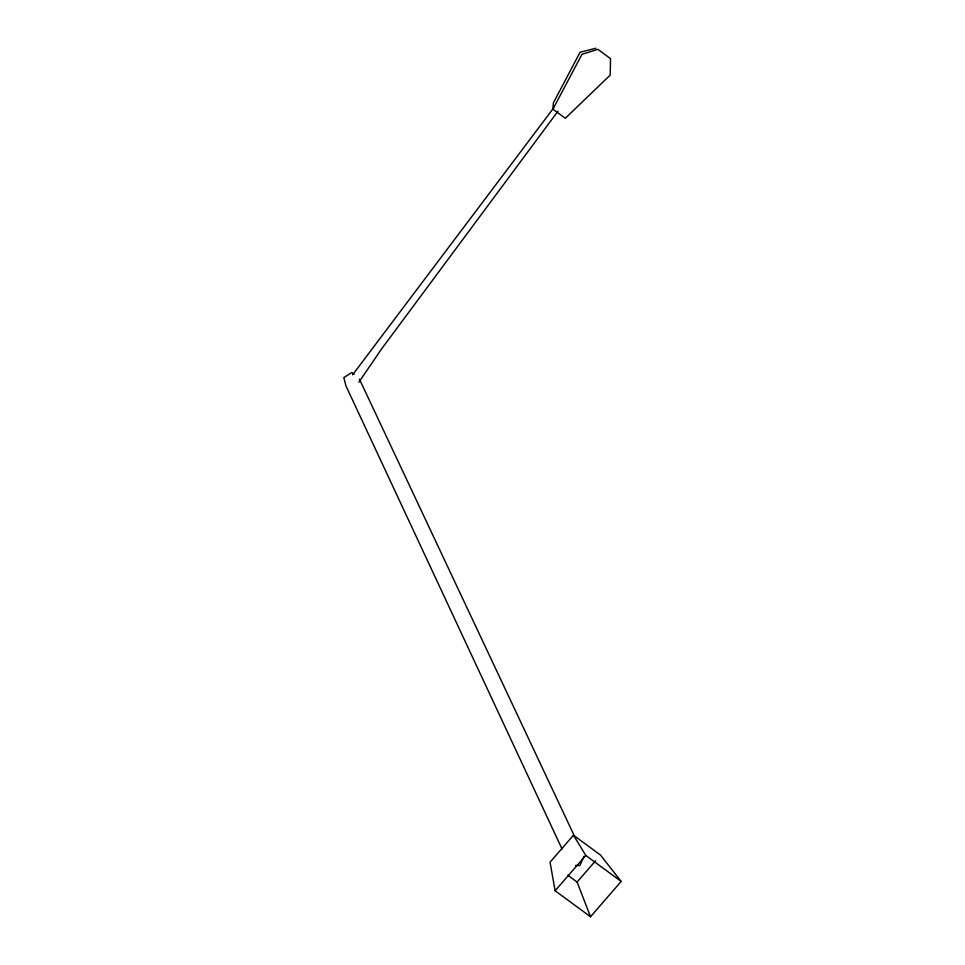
<?xml version="1.0" encoding="UTF-8"?>
<svg xmlns="http://www.w3.org/2000/svg" width="965" height="965" viewBox="0 0 965 965"><rect width="100%" height="100%" fill="white"/><g stroke="black" fill="none" stroke-linecap="round" stroke-linejoin="round"><path stroke-width="1.45" d="M552.921 109.178L581.955 54.342L597.842 49.336L610.519 58.648L610.206 75.101L565.297 118.273L552.921 109.178L553.307 103.038L580.074 52.243L595.863 48.25M583.934 856.353L579.941 865.496L575.55 865.472M358.883 382.188L381.404 349.173L557.987 111.192M352.611 374.818L553.596 108.02M573.475 835.207L550.05 862.203L555.116 890.743L590.52 916.75L621.171 881.431L600.519 855.087L573.475 835.207L585.767 855.424L621.171 881.431M555.116 890.743L585.767 855.424M590.52 916.75L577.106 882.07L595.646 860.708M354.083 374.275L351.755 372.562L343.83 377.605L345.94 385.867L562.052 849.043M567.697 875.159L577.106 882.07M359.39 379.064L574.32 835.895"/></g></svg>
